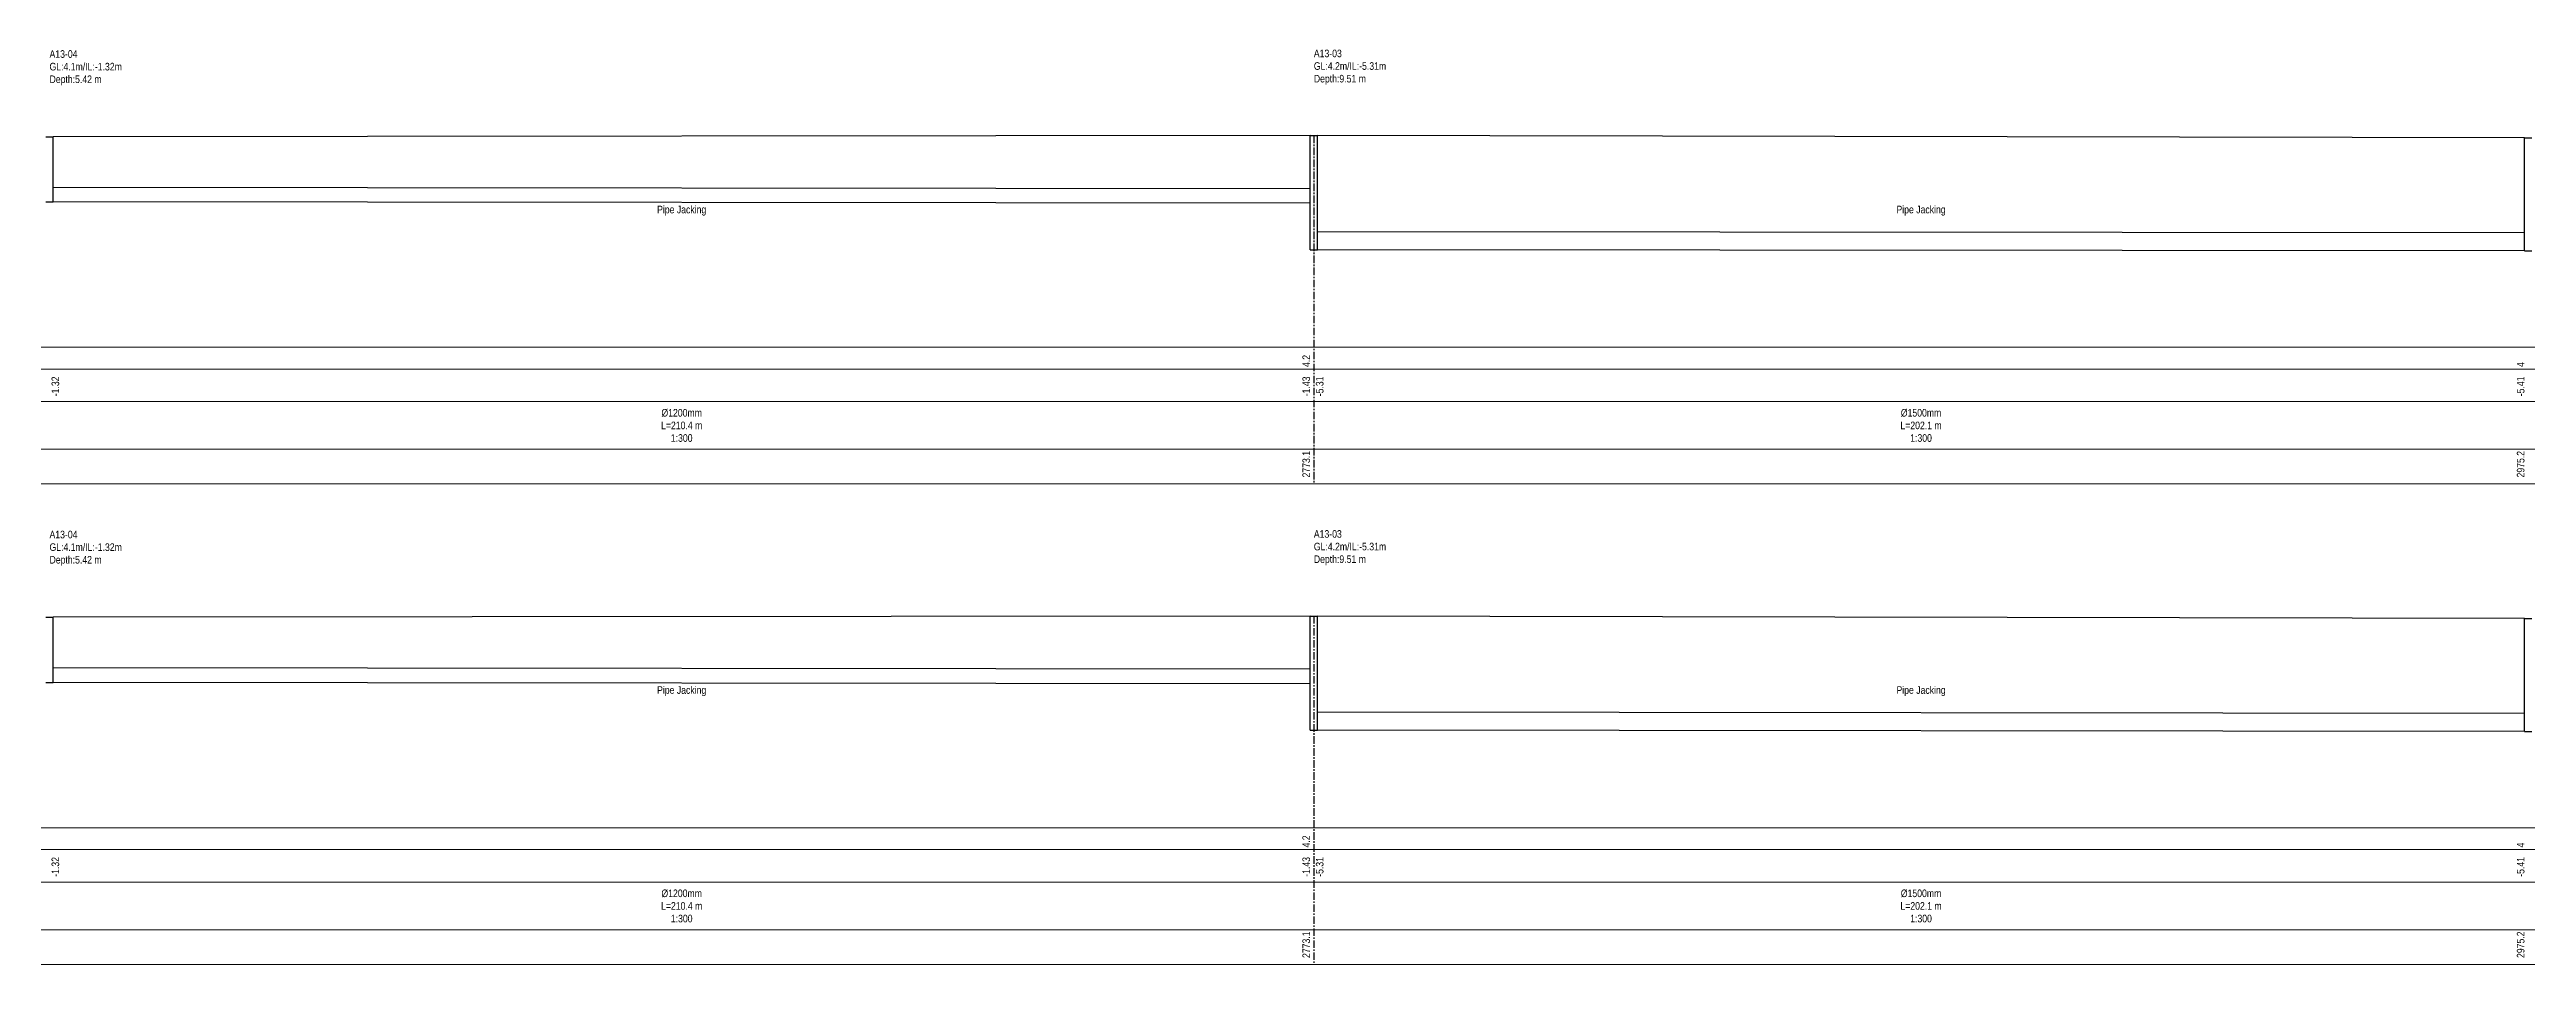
# Model space of a CAD drawing. Header units: inches. Extents: x -13 to 3068, y -130 to 166.
# Drawn here: x 2307.9 to 2720.1, y -49.6 to 102.7 of the extents above; entities that cross this region are included whole.
import ezdxf

# ---------------------------------------------------------------- set-up
doc = ezdxf.new("R2010")
doc.units = ezdxf.units.IN
doc.header["$MEASUREMENT"] = 0
doc.linetypes.add('CENTER', pattern=[2, 1.25, -0.25, 0.25, -0.25])
for name, color, linetype in [('ANNOTATION', 7, 'Continuous'), ('GROUND_ELEVATION', 7, 'Continuous'), ('lines', 7, 'Continuous'), ('PDF_Text', 7, 'Continuous'), ('Profile Manhole', 7, 'Continuous')]:
    doc.layers.add(name, color=color, linetype=linetype)
doc.layers.add('SM_PP_GRIDTEXT', color=7, linetype='Continuous', lineweight=5)
doc.styles.add('ALL', font='swissc.ttf')

# ---------------------------------------------------------------- blocks, each defined once
blk = doc.blocks.new('Selection')
for p, q in [((2517.7, -0.46), (2308.5, -0.24)), ((2517.7, -2.86), (2308.5, -2.64)), ((2719.8, -7.82), (2518.9, -7.62)), ((2719.8, -10.82), (2518.9, -10.62))]:
    blk.add_line(p, q)
at = {"layer": 'GROUND_ELEVATION', "color": 3}
for p, q in [((2517.7, 8.4), (2308.5, 8.2)), ((2719.8, 8), (2518.9, 8.4))]:
    blk.add_line(p, q, dxfattribs=at)
at = {"layer": 'lines', "color": 8, "linetype": 'CENTER'}
blk.add_line((2518.3, 8.4), (2518.3, -49.61), dxfattribs=at)
at = {"layer": 'Profile Manhole'}
for p, q in [((2517.7, -10.62), (2517.7, 8.4)), ((2517.7, 8.4), (2518.9, 8.4)), ((2518.9, -10.62), (2518.9, 8.4)), ((2307.3, 8.2), (2308.5, 8.2)), ((2308.5, -2.64), (2308.5, 8.2)), ((2719.8, -10.82), (2719.8, 8)), ((2719.8, 8), (2721, 8)), ((2307.3, -2.64), (2308.5, -2.64)), ((2517.7, -10.62), (2518.9, -10.62)), ((2719.8, -10.82), (2721, -10.82))]:
    blk.add_line(p, q, dxfattribs=at)
at = {"layer": 'SM_PP_GRIDTEXT'}
for p, q in [((-6.65, -26.85), (3060.1, -26.85)), ((-6.65, -30.49), (3060.1, -30.49)), ((-6.65, -35.88), (3060.1, -35.88)), ((-6.65, -43.83), (3060.1, -43.83)), ((-6.65, -49.61), (3060.1, -49.61))]:
    blk.add_line(p, q, dxfattribs=at)
at = {"layer": 'ANNOTATION', "color": 7, "char_height": 1.26, "style": 'ALL'}
for s, insert, attachment_point in [('A13-04\\PGL:4.1m/IL:-1.32m\\PDepth:5.42 m', (2307.9, 22.6), 1), ('A13-03\\PGL:4.2m/IL:-5.31m\\PDepth:9.51 m', (2518.3, 22.7), 1), ('Pipe Jacking ', (2413.1, -3.29), 2), ('Pipe Jacking ', (2619.35, -3.29), 2), ('Ø1200mm\\PL=210.4 m\\P1:300', (2413.1, -37.13), 2), ('Ø1500mm\\PL=202.1 m\\P1:300', (2619.35, -37.13), 2)]:
    blk.add_mtext(s, dxfattribs=dict(at, insert=insert, attachment_point=attachment_point))
at = {"layer": 'PDF_Text', "color": 7, "style": 'ALL'}
for s, p in [('4.2', (2517.66, -30.13)), ('-1.32', (2309.5, -35.01)), ('-1.43', (2517.66, -35.01)), ('-5.31', (2519.9, -35.01)), ('4', (2719.76, -30.13)), ('-5.41', (2719.76, -35.01)), ('2773.1', (2517.66, -48.53)), ('2975.2', (2719.76, -48.53))]:
    blk.add_text(s, height=1.26, rotation=90, dxfattribs=at).set_placement(p)

msp = doc.modelspace()

# ---------------------------------------------------------------- linework, layer by layer
for p, q in [((2517.7, -0.46), (2308.5, -0.24)), ((2517.7, -2.86), (2308.5, -2.64)), ((2719.8, -7.82), (2518.9, -7.62)), ((2719.8, -10.82), (2518.9, -10.62))]:
    msp.add_line(p, q)
at = {"layer": 'GROUND_ELEVATION', "color": 3}
for p, q in [((2517.7, 8.4), (2308.5, 8.2)), ((2719.8, 8), (2518.9, 8.4))]:
    msp.add_line(p, q, dxfattribs=at)
at = {"layer": 'lines', "color": 8, "linetype": 'CENTER'}
msp.add_line((2518.3, 8.4), (2518.3, -49.61), dxfattribs=at)
at = {"layer": 'Profile Manhole'}
for p, q in [((2517.7, -10.62), (2517.7, 8.4)), ((2517.7, 8.4), (2518.9, 8.4)), ((2518.9, -10.62), (2518.9, 8.4)), ((2307.3, 8.2), (2308.5, 8.2)), ((2308.5, -2.64), (2308.5, 8.2)), ((2719.8, -10.82), (2719.8, 8)), ((2719.8, 8), (2721, 8)), ((2307.3, -2.64), (2308.5, -2.64)), ((2517.7, -10.62), (2518.9, -10.62)), ((2719.8, -10.82), (2721, -10.82))]:
    msp.add_line(p, q, dxfattribs=at)
at = {"layer": 'SM_PP_GRIDTEXT'}
for p, q in [((-6.65, -26.85), (3060.1, -26.85)), ((-6.65, -30.49), (3060.1, -30.49)), ((-6.65, -35.88), (3060.1, -35.88)), ((-6.65, -43.83), (3060.1, -43.83)), ((-6.65, -49.61), (3060.1, -49.61))]:
    msp.add_line(p, q, dxfattribs=at)

# ---------------------------------------------------------------- block references
msp.add_blockref('Selection', (0, 80))

# ---------------------------------------------------------------- texts
at = {"layer": 'ANNOTATION', "color": 7, "char_height": 1.26, "style": 'ALL'}
for s, insert, attachment_point in [('A13-04\\PGL:4.1m/IL:-1.32m\\PDepth:5.42 m', (2307.9, 22.6), 1), ('A13-03\\PGL:4.2m/IL:-5.31m\\PDepth:9.51 m', (2518.3, 22.7), 1), ('Pipe Jacking ', (2413.1, -3.29), 2), ('Pipe Jacking ', (2619.35, -3.29), 2), ('Ø1200mm\\PL=210.4 m\\P1:300', (2413.1, -37.13), 2), ('Ø1500mm\\PL=202.1 m\\P1:300', (2619.35, -37.13), 2)]:
    msp.add_mtext(s, dxfattribs=dict(at, insert=insert, attachment_point=attachment_point))
at = {"layer": 'PDF_Text', "color": 7, "style": 'ALL'}
for s, p in [('4.2', (2517.66, -30.13)), ('-1.32', (2309.5, -35.01)), ('-1.43', (2517.66, -35.01)), ('-5.31', (2519.9, -35.01)), ('4', (2719.76, -30.13)), ('-5.41', (2719.76, -35.01)), ('2773.1', (2517.66, -48.53)), ('2975.2', (2719.76, -48.53))]:
    msp.add_text(s, height=1.26, rotation=90, dxfattribs=at).set_placement(p)

doc.saveas('drawing.dxf')
